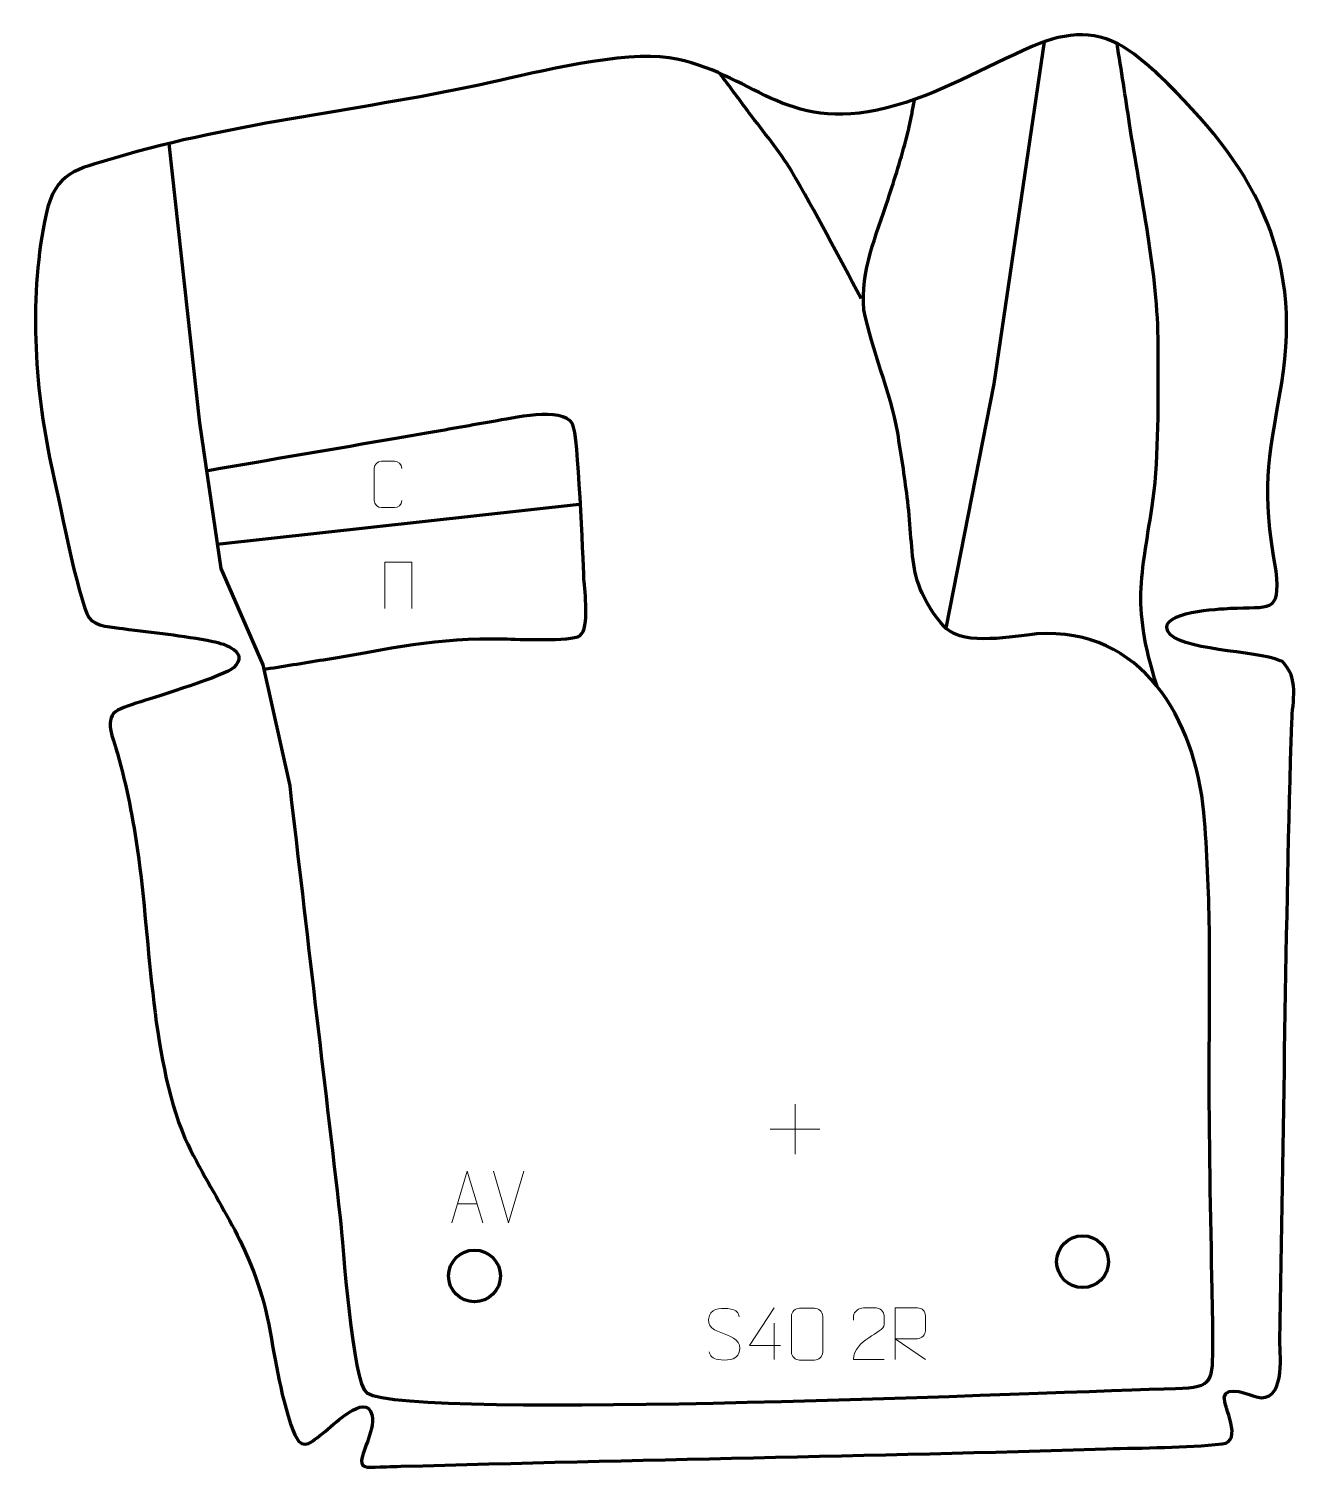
# Model space of a CAD drawing. Header units: millimetres. Extents: x -512 to 104, y 139 to 834.
import ezdxf

# ---------------------------------------------------------------- set-up
doc = ezdxf.new("R2010")
doc.units = ezdxf.units.MM
doc.header["$MEASUREMENT"] = 0
doc.layers.add('layer 1', color=7, linetype='Continuous')
doc.layers.add('layer 2', color=7, linetype='Continuous')

msp = doc.modelspace()

# ---------------------------------------------------------------- linework, layer by layer
at = {"layer": 'layer 1', "color": 142, "lineweight": 200}
for centre in [(-2.8386, 238.8376), (-296.4603, 231.9582)]:
    msp.add_ellipse(centre, major_axis=(0, 12.5), ratio=1, dxfattribs=at)
at = {"layer": 'layer 1', "color": 142, "lineweight": 158}
for points, knots in [([(-68.6589, 544.6327), (-68.6589, 544.6327), (-45.4414, 662.5705), (-45.4414, 662.5705), (-45.4414, 662.5705), (-45.4414, 662.5705), (-21.2567, 827.6289), (-21.2567, 827.6289)], [0, 0, 0, 0, 0.33333333, 0.33333333, 0.33333333, 0.33333333, 1, 1, 1, 1]), ([(33.1166, 516.5407), (19.9466, 558.2131), (26.3593, 570.1197), (31.7705, 610.8885), (31.7705, 610.8885), (34.0719, 633.271), (33.7487, 658.7872), (33.7016, 681.4474), (33.7016, 681.4474), (33.6311, 715.3495), (25.0758, 754.1389), (19.8575, 788.0333), (19.8575, 788.0333), (17.8658, 800.9695), (15.8606, 813.9032), (13.845, 826.8357)], [0, 0, 0, 0, 0.2, 0.2, 0.2, 0.2, 0.4, 0.4, 0.4, 0.4, 0.6, 0.6, 0.6, 0.6, 1, 1, 1, 1]), ([(-109.7349, 703.7794), (-120.7474, 723.9355), (-131.7302, 745.7013), (-143.4404, 765.2781), (-143.4404, 765.2781), (-149.1426, 774.8108), (-157.0647, 784.241), (-163.7554, 793.2188), (-163.7554, 793.2188), (-167.8901, 798.8053), (-172.0248, 804.3919), (-176.1595, 809.9784), (-176.1595, 809.9784), (-176.1595, 809.9784), (-177.9315, 812.3726), (-177.9315, 812.3726)], [0, 0, 0, 0, 0.2, 0.2, 0.2, 0.2, 0.4, 0.4, 0.4, 0.4, 0.6, 0.6, 0.6, 0.6, 1, 1, 1, 1]), ([(-444.0949, 778.5557), (-444.0949, 778.5557), (-429.2204, 643.7857), (-429.2204, 643.7857), (-429.2204, 643.7857), (-429.2204, 643.7857), (-419.0338, 573.4062), (-419.0338, 573.4062), (-419.0338, 573.4062), (-419.0338, 573.4062), (-398.6609, 526.9718), (-398.6609, 526.9718), (-398.6609, 526.9718), (-398.6609, 526.9718), (-385.696, 468.4988), (-385.696, 468.4988), (-385.696, 468.4988), (-377.5652, 399.0297), (-369.4345, 329.5607), (-361.3037, 260.0916), (-361.3037, 260.0916), (-360.1139, 247.9622), (-355.472, 179.9473), (-348.4741, 175.4979), (-348.4741, 175.4979), (-327.1133, 161.9162), (-10.1066, 176.3406), (42.1077, 177.6295), (42.1077, 177.6295), (61.0467, 178.0426), (59.9406, 181.5716), (60.047, 199.9068), (60.047, 199.9068), (60.108, 210.4243), (59.8414, 220.8947), (59.625, 231.4064), (59.625, 231.4064), (58.9471, 268.6038), (58.1282, 306.0844), (58.3702, 343.2708), (58.3702, 343.2708), (58.6345, 380.8155), (59.0347, 418.0316), (55.7386, 455.49), (55.7386, 455.49), (51.6369, 500.4181), (25.9499, 545.153), (-24.956, 541.8416), (-24.956, 541.8416), (-36.4711, 540.7369), (-59.5041, 536.0033), (-68.4919, 544.3544), (-68.4919, 544.3544), (-75.4964, 550.8627), (-82.5616, 563.5768), (-84.0493, 573.2494), (-84.0493, 573.2494), (-85.7643, 584.4005), (-86.0182, 596.3521), (-87.4928, 607.8605), (-87.4928, 607.8605), (-88.8217, 618.2326), (-90.389, 628.542), (-92.1156, 638.8547), (-92.1156, 638.8547), (-95.7439, 659.4467), (-104.5832, 678.4832), (-108.4055, 698.3061), (-108.4055, 698.3061), (-110.1375, 716.8638), (-102.3866, 734.3563), (-96.7747, 751.6487), (-96.7747, 751.6487), (-93.5305, 761.6451), (-90.3186, 771.6391), (-87.6951, 781.8203), (-87.6951, 781.8203), (-87.6951, 781.8203), (-87.3176, 783.2853), (-87.3176, 783.2853), (-87.3176, 783.2853), (-86.5719, 786.3075), (-85.9311, 789.2816), (-85.3279, 792.3345), (-85.3279, 792.3345), (-84.9428, 794.4068), (-84.5783, 796.4815), (-84.2145, 798.5576), (-84.2145, 798.5576), (-84.2145, 798.5576), (-84.0011, 799.7818), (-84.0011, 799.7818)], [0, 0, 0, 0, 0.04166667, 0.04166667, 0.04166667, 0.04166667, 0.08333333, 0.08333333, 0.08333333, 0.08333333, 0.125, 0.125, 0.125, 0.125, 0.16666667, 0.16666667, 0.16666667, 0.16666667, 0.20833333, 0.20833333, 0.20833333, 0.20833333, 0.25, 0.25, 0.25, 0.25, 0.29166667, 0.29166667, 0.29166667, 0.29166667, 0.33333333, 0.33333333, 0.33333333, 0.33333333, 0.375, 0.375, 0.375, 0.375, 0.41666667, 0.41666667, 0.41666667, 0.41666667, 0.45833333, 0.45833333, 0.45833333, 0.45833333, 0.5, 0.5, 0.5, 0.5, 0.54166667, 0.54166667, 0.54166667, 0.54166667, 0.58333333, 0.58333333, 0.58333333, 0.58333333, 0.625, 0.625, 0.625, 0.625, 0.66666667, 0.66666667, 0.66666667, 0.66666667, 0.70833333, 0.70833333, 0.70833333, 0.70833333, 0.75, 0.75, 0.75, 0.75, 0.79166667, 0.79166667, 0.79166667, 0.79166667, 0.83333333, 0.83333333, 0.83333333, 0.83333333, 0.875, 0.875, 0.875, 0.875, 0.91666667, 0.91666667, 0.91666667, 0.91666667, 1, 1, 1, 1]), ([(-398.8596, 524.6564), (-389.0159, 526.2354), (-379.1723, 527.8143), (-369.3286, 529.3933), (-369.3286, 529.3933), (-338.156, 534.5216), (-314.3542, 540.3961), (-282.1074, 539.4373), (-282.1074, 539.4373), (-275.8316, 539.2507), (-249.9218, 538.1579), (-245.5356, 540.8866), (-245.5356, 540.8866), (-240.7756, 545.2393), (-243.2034, 562.0725), (-243.6149, 568.3205), (-243.6149, 568.3205), (-244.1121, 578.5153), (-246.2378, 638.2383), (-249.134, 643.2383), (-249.134, 643.2383), (-254.1335, 651.8698), (-278.7, 645.8418), (-287.2649, 644.3958), (-287.2649, 644.3958), (-297.7612, 642.6236), (-308.23, 640.6826), (-318.7154, 638.8453), (-318.7154, 638.8453), (-323.6403, 637.9889), (-328.5655, 637.1375), (-333.4935, 636.2985), (-333.4935, 636.2985), (-364.2846, 631.0682), (-395.069, 625.7827), (-425.8435, 620.4551)], [0, 0, 0, 0, 0.1, 0.1, 0.1, 0.1, 0.2, 0.2, 0.2, 0.2, 0.3, 0.3, 0.3, 0.3, 0.4, 0.4, 0.4, 0.4, 0.5, 0.5, 0.5, 0.5, 0.6, 0.6, 0.6, 0.6, 0.7, 0.7, 0.7, 0.7, 0.8, 0.8, 0.8, 0.8, 1, 1, 1, 1])]:
    msp.add_open_spline(points, degree=3, knots=knots, dxfattribs=at)
at = {"layer": 'layer 1', "color": 250, "lineweight": 9}
for points, knots in [([(-331.5896, 606.2203), (-331.7148, 604.1393), (-333.217, 602.8141), (-335.1407, 602.8044), (-335.1407, 602.8044), (-337.2293, 602.8047), (-339.3179, 602.8047), (-341.4062, 602.8044), (-341.4062, 602.8044), (-343.1304, 602.71), (-344.8968, 604.3979), (-344.8868, 606.2047), (-344.8868, 606.2047), (-344.8864, 611.3729), (-344.8864, 616.5406), (-344.8868, 621.708), (-344.8868, 621.708), (-344.883, 623.6231), (-343.3185, 625.163), (-341.3906, 625.1509), (-341.3906, 625.1509), (-339.3076, 625.1509), (-337.2241, 625.1509), (-335.1407, 625.1509), (-335.1407, 625.1509), (-333.3972, 625.1827), (-331.6135, 623.8468), (-331.5896, 621.6634)], [0, 0, 0, 0, 0.125, 0.125, 0.125, 0.125, 0.25, 0.25, 0.25, 0.25, 0.375, 0.375, 0.375, 0.375, 0.5, 0.5, 0.5, 0.5, 0.625, 0.625, 0.625, 0.625, 0.75, 0.75, 0.75, 0.75, 1, 1, 1, 1]), ([(-339.804, 554.098), (-339.804, 554.098), (-339.804, 576.4483), (-339.804, 576.4483), (-339.804, 576.4483), (-339.804, 576.4483), (-326.6857, 576.4483), (-326.6857, 576.4483), (-326.6857, 576.4483), (-326.6857, 576.4483), (-326.6857, 554.098), (-326.6857, 554.098)], [0, 0, 0, 0, 0.25, 0.25, 0.25, 0.25, 0.5, 0.5, 0.5, 0.5, 1, 1, 1, 1]), ([(-307.3631, 257.5736), (-307.3631, 257.5736), (-299.9921, 282.5271), (-299.9921, 282.5271), (-299.9921, 282.5271), (-299.9921, 282.5271), (-292.4222, 257.5736), (-292.4222, 257.5736)], [0, 0, 0, 0, 0.33333333, 0.33333333, 0.33333333, 0.33333333, 1, 1, 1, 1]), ([(-175.859, 204.0257), (-180.1073, 205.4961), (-185.0154, 207.2919), (-183.0103, 212.8122), (-183.0103, 212.8122), (-181.5068, 216.9521), (-176.2932, 216.5636), (-172.6896, 215.9625), (-172.6896, 215.9625), (-169.829, 215.4853), (-168.9643, 214.2721), (-168.6537, 212.188)], [0, 0, 0, 0, 0.25, 0.25, 0.25, 0.25, 0.5, 0.5, 0.5, 0.5, 1, 1, 1, 1]), ([(-148.7776, 198.4689), (-148.7776, 198.4689), (-163.5993, 198.4689), (-163.5993, 198.4689), (-163.5993, 198.4689), (-163.5993, 198.4689), (-151.7217, 216.5394), (-151.7217, 216.5394)], [0, 0, 0, 0, 0.33333333, 0.33333333, 0.33333333, 0.33333333, 1, 1, 1, 1]), ([(-139.4452, 216.3511), (-137.0791, 216.3511), (-134.7126, 216.3511), (-132.3461, 216.3511), (-132.3461, 216.3511), (-130.3656, 216.3867), (-128.3396, 214.8924), (-128.3125, 212.4503), (-128.3125, 212.4503), (-128.3129, 206.6929), (-128.3129, 200.9351), (-128.3125, 195.1769), (-128.3125, 195.1769), (-128.4546, 192.8493), (-130.161, 191.367), (-132.3461, 191.3562), (-132.3461, 191.3562), (-134.7185, 191.3566), (-137.0909, 191.3566), (-139.4629, 191.3562), (-139.4629, 191.3562), (-141.4214, 191.2506), (-143.4278, 193.1385), (-143.4164, 195.1595), (-143.4164, 195.1595), (-143.416, 200.9401), (-143.416, 206.7204), (-143.4164, 212.5002), (-143.4164, 212.5002), (-143.4121, 214.6422), (-141.635, 216.3647), (-139.4452, 216.3511)], [0, 0, 0, 0, 0.11111111, 0.11111111, 0.11111111, 0.11111111, 0.22222222, 0.22222222, 0.22222222, 0.22222222, 0.33333333, 0.33333333, 0.33333333, 0.33333333, 0.44444444, 0.44444444, 0.44444444, 0.44444444, 0.55555556, 0.55555556, 0.55555556, 0.55555556, 0.66666667, 0.66666667, 0.66666667, 0.66666667, 0.77777778, 0.77777778, 0.77777778, 0.77777778, 1, 1, 1, 1]), ([(-98.654, 191.5655), (-103.5684, 191.5658), (-108.4828, 191.5658), (-113.3969, 191.5655), (-113.3969, 191.5655), (-113.3969, 201.4978), (-98.7459, 204.139), (-98.654, 208.4493), (-98.654, 208.4493), (-98.6543, 209.8734), (-98.6543, 211.2971), (-98.654, 212.7204), (-98.654, 212.7204), (-98.6709, 214.7975), (-100.7937, 216.5223), (-102.4647, 216.5396), (-102.4647, 216.5396), (-104.5379, 216.5392), (-106.6108, 216.5392), (-108.6832, 216.5396), (-108.6832, 216.5396), (-110.5053, 216.5561), (-113.33, 214.764), (-113.3969, 212.6704), (-113.3969, 212.6704), (-113.3969, 212.6704), (-113.3969, 210.6156), (-113.3969, 210.6156)], [0, 0, 0, 0, 0.125, 0.125, 0.125, 0.125, 0.25, 0.25, 0.25, 0.25, 0.375, 0.375, 0.375, 0.375, 0.5, 0.5, 0.5, 0.5, 0.625, 0.625, 0.625, 0.625, 0.75, 0.75, 0.75, 0.75, 1, 1, 1, 1]), ([(-93.3574, 191.5759), (-93.3574, 191.5759), (-93.3574, 216.5294), (-93.3574, 216.5294), (-93.3574, 216.5294), (-89.7626, 216.5294), (-86.1671, 216.5294), (-82.5719, 216.5294), (-82.5719, 216.5294), (-80.2466, 216.4917), (-78.6893, 215.0017), (-78.6934, 212.6353), (-78.6934, 212.6353), (-78.6938, 210.5998), (-78.6938, 207.5404), (-78.6934, 205.5044), (-78.6934, 205.5044), (-78.6999, 203.6289), (-80.5122, 201.6871), (-82.5217, 201.668), (-82.5217, 201.668), (-82.5217, 201.668), (-93.3574, 201.668), (-93.3574, 201.668), (-93.3574, 201.668), (-93.3574, 201.668), (-78.7027, 191.5759), (-78.7027, 191.5759)], [0, 0, 0, 0, 0.125, 0.125, 0.125, 0.125, 0.25, 0.25, 0.25, 0.25, 0.375, 0.375, 0.375, 0.375, 0.5, 0.5, 0.5, 0.5, 0.625, 0.625, 0.625, 0.625, 0.75, 0.75, 0.75, 0.75, 1, 1, 1, 1]), ([(-175.859, 204.0256), (-171.8404, 202.3789), (-166.8109, 200.4906), (-168.6449, 195.1303), (-168.6449, 195.1303), (-170.1047, 190.8639), (-175.0155, 191.1206), (-178.7416, 191.6753), (-178.7416, 191.6753), (-181.4916, 192.0851), (-182.7125, 193.2986), (-183.0905, 195.4108)], [0, 0, 0, 0, 0.25, 0.25, 0.25, 0.25, 0.5, 0.5, 0.5, 0.5, 1, 1, 1, 1])]:
    msp.add_open_spline(points, degree=3, knots=knots, dxfattribs=at)
at = {"layer": 'layer 1', "color": 142, "lineweight": 158}
msp.add_open_spline([(-420.7383, 585.1827), (-420.7383, 585.1827), (-245.8207, 604.4103), (-245.8207, 604.4103)], degree=3, dxfattribs=at)
at = {"layer": 'layer 1', "color": 250, "lineweight": 9}
for points in [[(-141.6865, 314.7953), (-141.6865, 314.7953), (-141.6865, 290.8174), (-141.6865, 290.8174)], [(-153.6754, 302.8063), (-153.6754, 302.8063), (-129.6975, 302.8063), (-129.6975, 302.8063)], [(-280.0036, 257.5663), (-280.0036, 257.5663), (-287.3254, 282.5199), (-287.3254, 282.5199)], [(-272.6817, 282.5199), (-272.6817, 282.5199), (-280.0035, 257.5663), (-280.0035, 257.5663)], [(-304.6405, 266.823), (-304.6405, 266.823), (-295.1448, 266.823), (-295.1448, 266.823)], [(-151.7217, 209.23), (-151.7217, 209.23), (-151.7217, 191.5653), (-151.7217, 191.5653)]]:
    msp.add_open_spline(points, degree=3, dxfattribs=at)
at = {"layer": 'layer 2', "color": 242, "lineweight": 158}
msp.add_open_spline([(-338.8856, 139.8658), (-347.7953, 139.5475), (-350.5281, 139.1632), (-350.933, 141.8183), (-350.933, 141.8183), (-351.6373, 146.4363), (-344.6134, 156.6842), (-345.8827, 164.6033), (-345.8827, 164.6033), (-347.5268, 171.0713), (-352.4259, 168.8328), (-356.8467, 166.1753), (-356.8467, 166.1753), (-362.6763, 162.6708), (-372.2903, 153.0402), (-376.5704, 151.1687), (-376.5704, 151.1687), (-381.8025, 148.881), (-383.7577, 156.7433), (-385.2413, 160.6448), (-385.2413, 160.6448), (-391.7421, 180.3609), (-393.066, 196.157), (-397.33, 215.7048), (-397.33, 215.7048), (-406.6074, 251.1657), (-421.5083, 267.3116), (-436.3079, 298.3844), (-436.3079, 298.3844), (-453.476, 339.212), (-452.8052, 396.8967), (-459.7875, 441.5869), (-459.7875, 441.5869), (-462.5789, 459.2181), (-465.4905, 473.3054), (-470.8335, 490.3976), (-470.8335, 490.3976), (-475.1912, 504.3379), (-470.6013, 504.8513), (-457.5921, 509.1086), (-457.5921, 509.1086), (-449.9437, 511.5878), (-416.7455, 521.6873), (-412.7277, 525.5693), (-412.7277, 525.5693), (-404.9744, 533.0606), (-417.0524, 537.0841), (-422.8577, 538.244), (-422.8577, 538.244), (-437.6215, 541.1165), (-451.4164, 542.4764), (-466.2116, 544.3953), (-466.2116, 544.3953), (-470.5782, 544.9616), (-479.9861, 545.4619), (-482.5411, 549.583), (-482.5411, 549.583), (-487.9635, 558.3291), (-497.6743, 609.5529), (-500.8688, 623.3413), (-500.8688, 623.3413), (-509.11, 661.2326), (-511.7054, 706.3301), (-503.338, 744.3716), (-503.338, 744.3716), (-498.7969, 765.0176), (-488.8217, 765.9314), (-470.3838, 771.4874), (-470.3838, 771.4874), (-411.4919, 789.1029), (-348.9149, 794.5673), (-288.685, 807.9915), (-288.685, 807.9915), (-266.5245, 812.9307), (-224.0596, 823.3517), (-202.4706, 819.9328), (-202.4706, 819.9328), (-161.4304, 812.9473), (-147.8784, 783.1404), (-97.3944, 795.7254), (-97.3944, 795.7254), (-72.3295, 801.9737), (-50.3818, 815.3866), (-26.8156, 825.466), (-26.8156, 825.466), (-9.9649, 832.6031), (4.5596, 833.9107), (19.9853, 823.1577), (19.9853, 823.1577), (25.022, 819.6467), (29.6895, 815.476), (34.2218, 811.3455), (34.2218, 811.3455), (78.8702, 768.586), (103.7251, 726.58), (93.3798, 662.9584), (93.3798, 662.9584), (86.5838, 623.0415), (83.5221, 613.1686), (90.5862, 572.2063), (90.5862, 572.2063), (92.9507, 551.2779), (87.3272, 555.2723), (68.3837, 554.1899), (68.3837, 554.1899), (63.5488, 553.9137), (33.8273, 552.6281), (38.2825, 543.2276), (38.2825, 543.2276), (42.8115, 533.6714), (81.1321, 533.9451), (92.6543, 528.9131), (92.6543, 528.9131), (92.6543, 528.9131), (93.6616, 528.4732), (93.6616, 528.4732), (93.6616, 528.4732), (101.7681, 520.5155), (98.5715, 509.8541), (98.2127, 499.2062), (98.2127, 499.2062), (95.0963, 399.6782), (94.4333, 300.157), (92.4333, 200.6146), (92.4333, 200.6146), (92.6712, 192.7236), (94.9248, 169.8745), (81.1206, 173.6105), (81.1206, 173.6105), (78.1307, 174.4197), (66.4259, 179.6965), (65.6147, 173.3277), (65.6147, 173.3277), (65.091, 169.2169), (74.9826, 152.0268), (64.5649, 150.8868), (64.5649, 150.8868), (47.083, 148.9737), (26.3967, 149.0483), (8.5876, 148.5033), (8.5876, 148.5033), (-104.9639, 144.9512), (-218.5808, 143.3864), (-332.1025, 140.0805), (-332.1025, 140.0805), (-334.3638, 140.0146), (-336.6247, 139.9453), (-338.8856, 139.8658)], degree=3, knots=[0, 0, 0, 0, 0.02631579, 0.02631579, 0.02631579, 0.02631579, 0.05263158, 0.05263158, 0.05263158, 0.05263158, 0.07894737, 0.07894737, 0.07894737, 0.07894737, 0.10526316, 0.10526316, 0.10526316, 0.10526316, 0.13157895, 0.13157895, 0.13157895, 0.13157895, 0.15789474, 0.15789474, 0.15789474, 0.15789474, 0.18421053, 0.18421053, 0.18421053, 0.18421053, 0.21052632, 0.21052632, 0.21052632, 0.21052632, 0.23684211, 0.23684211, 0.23684211, 0.23684211, 0.26315789, 0.26315789, 0.26315789, 0.26315789, 0.28947368, 0.28947368, 0.28947368, 0.28947368, 0.31578947, 0.31578947, 0.31578947, 0.31578947, 0.34210526, 0.34210526, 0.34210526, 0.34210526, 0.36842105, 0.36842105, 0.36842105, 0.36842105, 0.39473684, 0.39473684, 0.39473684, 0.39473684, 0.42105263, 0.42105263, 0.42105263, 0.42105263, 0.44736842, 0.44736842, 0.44736842, 0.44736842, 0.47368421, 0.47368421, 0.47368421, 0.47368421, 0.5, 0.5, 0.5, 0.5, 0.52631579, 0.52631579, 0.52631579, 0.52631579, 0.55263158, 0.55263158, 0.55263158, 0.55263158, 0.57894737, 0.57894737, 0.57894737, 0.57894737, 0.60526316, 0.60526316, 0.60526316, 0.60526316, 0.63157895, 0.63157895, 0.63157895, 0.63157895, 0.65789474, 0.65789474, 0.65789474, 0.65789474, 0.68421053, 0.68421053, 0.68421053, 0.68421053, 0.71052632, 0.71052632, 0.71052632, 0.71052632, 0.73684211, 0.73684211, 0.73684211, 0.73684211, 0.76315789, 0.76315789, 0.76315789, 0.76315789, 0.78947368, 0.78947368, 0.78947368, 0.78947368, 0.81578947, 0.81578947, 0.81578947, 0.81578947, 0.84210526, 0.84210526, 0.84210526, 0.84210526, 0.86842105, 0.86842105, 0.86842105, 0.86842105, 0.89473684, 0.89473684, 0.89473684, 0.89473684, 0.92105263, 0.92105263, 0.92105263, 0.92105263, 0.94736842, 0.94736842, 0.94736842, 0.94736842, 1, 1, 1, 1], dxfattribs=at)

doc.saveas('drawing.dxf')
